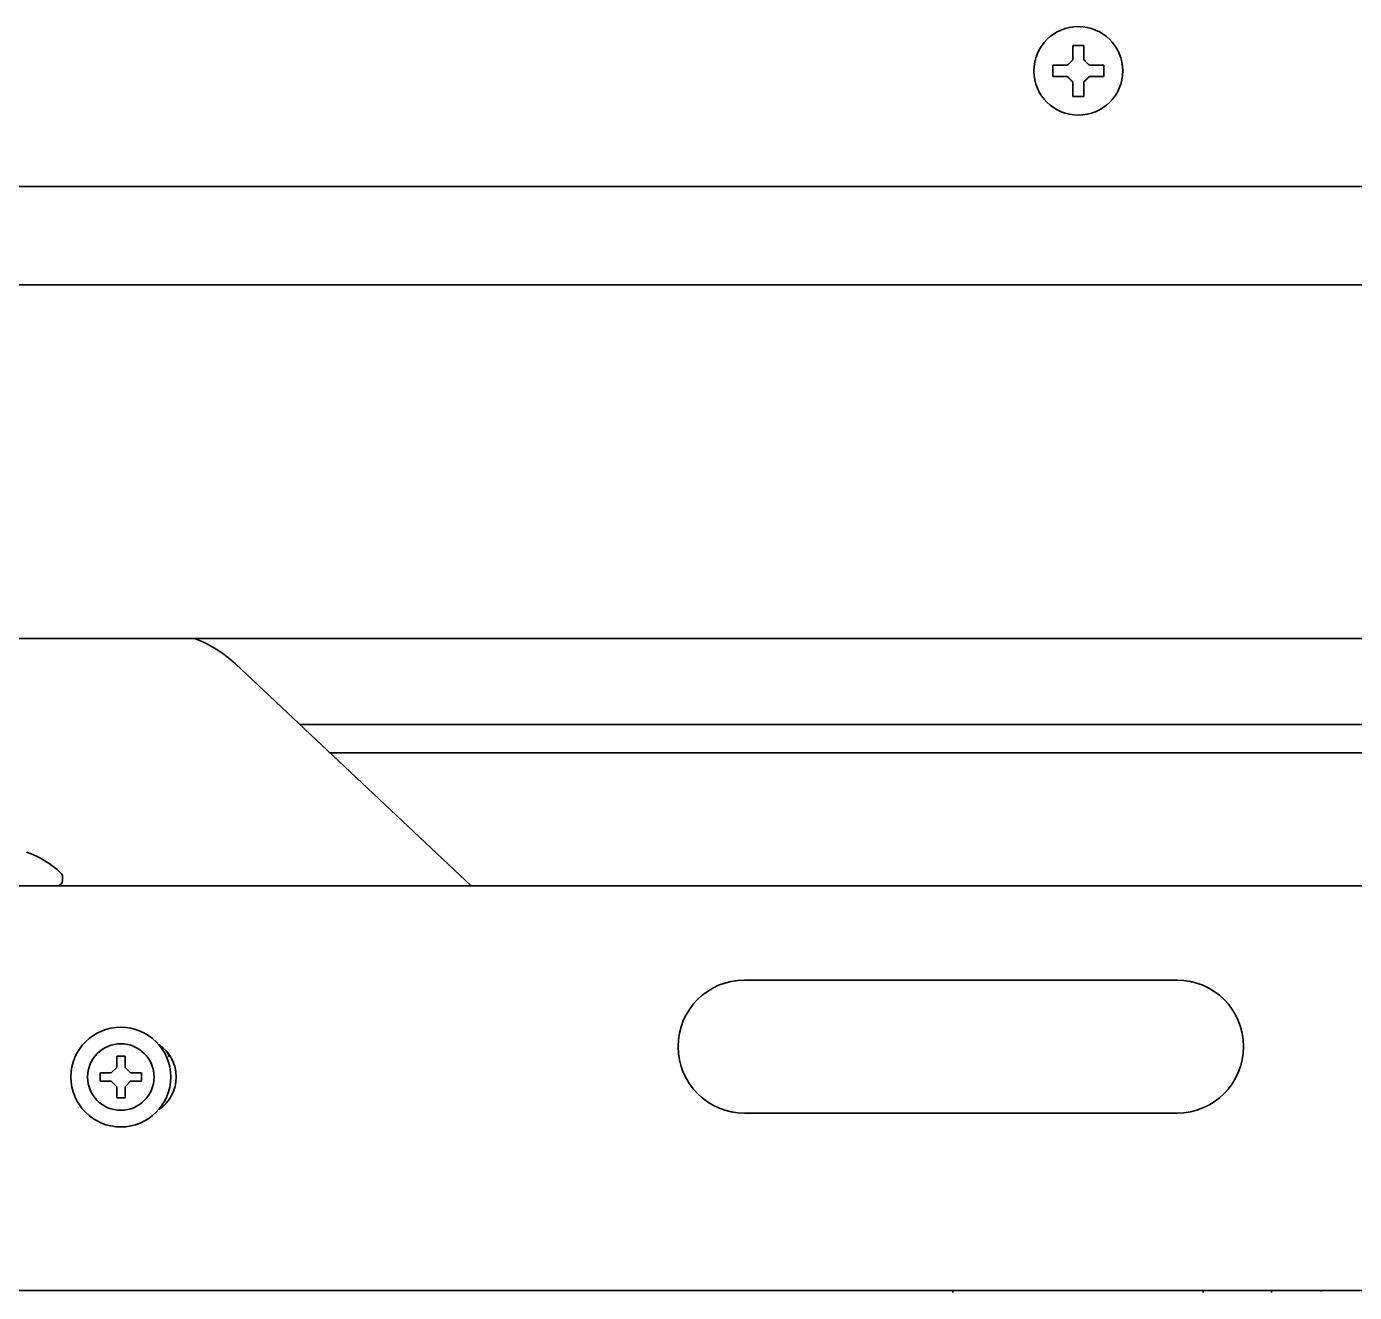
# Model space of a CAD drawing. Header units: inches. Extents: x 885 to 6823, y 710 to 5493.
# Drawn here: x 2770.5 to 2890.3, y 788 to 902.2 of the extents above; entities that cross this region are included whole.
import ezdxf

# ---------------------------------------------------------------- set-up
doc = ezdxf.new("R2010")
doc.units = ezdxf.units.IN
doc.layers.add('1', color=7, linetype='Continuous', true_color=0xffffff)

msp = doc.modelspace()

# ---------------------------------------------------------------- linework, layer by layer
at = {"layer": '1', "color": 7, "linetype": 'Continuous', "lineweight": 35}
for p, q in [((2863.08, 898.21), (2863.08, 898.71)), ((2863.08, 897.71), (2863.08, 898.21)), ((2867.68, 898.71), (2867.68, 898.21)), ((2867.68, 898.21), (2867.68, 897.71)), ((2673.78, 887.78), (3264.28, 887.78)), ((3205.52, 878.9), (2679.04, 878.9)), ((2692.48, 847.02), (3205.52, 847.02)), ((2789.36, 844.72), (2810.64, 824.71)), ((3088.39, 839.26), (2795.18, 839.26)), ((3085.67, 836.71), (2797.89, 836.71)), ((2770.53, 827.73), (2770.53, 827.75)), ((2773.78, 825.21), (2773.78, 825.5)), ((3193.78, 824.71), (2696.48, 824.71)), ((2874.28, 816.21), (2835.28, 816.21)), ((2782.84, 810.09), (2782.56, 810.25)), ((2778.16, 807.83), (2778.66, 808.33)), ((2778.66, 808.33), (2778.66, 809.33)), ((2778.66, 809.33), (2779.41, 809.33)), ((2779.41, 809.33), (2779.41, 808.33)), ((2779.41, 808.33), (2779.91, 807.83)), ((2777.16, 807.83), (2778.16, 807.83)), ((2777.16, 807.08), (2777.16, 807.83)), ((2779.91, 807.83), (2780.91, 807.83)), ((2780.91, 807.83), (2780.91, 807.08)), ((2778.16, 807.08), (2777.16, 807.08)), ((2778.66, 806.58), (2778.16, 807.08)), ((2778.66, 805.58), (2778.66, 806.58)), ((2779.91, 807.08), (2779.41, 806.58)), ((2779.41, 806.58), (2779.41, 805.58)), ((2780.91, 807.08), (2779.91, 807.08)), ((2779.41, 805.58), (2778.66, 805.58)), ((2835.28, 804.21), (2874.28, 804.21)), ((2672.79, 788.21), (3263.78, 788.21)), ((2854.05, 788.21), (2854.05, 788.03)), ((2876.64, 788.21), (2876.64, 788.03)), ((2882.81, 788.21), (2882.81, 788.03)), ((2887.28, 788.21), (2887.28, 788.11))]:
    msp.add_line(p, q, dxfattribs=at)
for centre, radius in [((2865.38, 898.21), 4), ((2779.03, 807.46), 4.5), ((2779.03, 807.46), 3)]:
    msp.add_circle(centre, radius, dxfattribs=at)
for centre, radius, start, end in [((2781.83, 836.71), 11, 46.757, 69.6129), ((2767.78, 819.76), 8.45, 46.2253, 71.0075), ((2773.28, 825.21), 0.5, 270, 0), ((2773.28, 825.5), 0.5, 0, 46.2253), ((2835.28, 810.21), 6, 90, 270), ((2874.28, 810.21), 6, 270, 90), ((2780.53, 807.46), 3.5, 303.4603, 56.7928), ((2779.03, 807.46), 4.74, 22.3196, 29.364)]:
    msp.add_arc(centre, radius, start, end, dxfattribs=at)
for points in [[(2864.88, 900.51), (2865.05, 900.51), (2865.38, 900.51), (2865.71, 900.51), (2865.88, 900.51)], [(2864.88, 899.21), (2864.88, 899.26), (2864.88, 899.37), (2864.88, 899.53), (2864.88, 899.69), (2864.88, 899.85), (2864.88, 900), (2864.88, 900.15), (2864.88, 900.32), (2864.88, 900.44), (2864.88, 900.51)], [(2864.38, 898.71), (2864.4, 898.73), (2864.45, 898.78), (2864.52, 898.85), (2864.59, 898.92), (2864.67, 898.99), (2864.74, 899.06), (2864.81, 899.14), (2864.86, 899.18), (2864.88, 899.21)], [(2865.88, 899.21), (2865.91, 899.18), (2865.96, 899.13), (2866.03, 899.06), (2866.1, 898.98), (2866.17, 898.91), (2866.24, 898.85), (2866.31, 898.78), (2866.36, 898.73), (2866.38, 898.71)], [(2866.38, 898.71), (2866.43, 898.71), (2866.54, 898.71), (2866.7, 898.71), (2866.86, 898.71), (2867.02, 898.71), (2867.17, 898.71), (2867.33, 898.71), (2867.49, 898.71), (2867.62, 898.71), (2867.68, 898.71)], [(2864.38, 897.71), (2864.33, 897.71), (2864.22, 897.71), (2864.06, 897.71), (2863.9, 897.71), (2863.74, 897.71), (2863.59, 897.71), (2863.43, 897.71), (2863.27, 897.71), (2863.14, 897.71), (2863.08, 897.71)], [(2864.88, 897.21), (2864.85, 897.23), (2864.8, 897.28), (2864.73, 897.36), (2864.66, 897.43), (2864.59, 897.5), (2864.52, 897.57), (2864.45, 897.64), (2864.4, 897.68), (2864.38, 897.71)], [(2866.38, 897.71), (2866.36, 897.68), (2866.31, 897.64), (2866.24, 897.56), (2866.17, 897.49), (2866.09, 897.42), (2866.02, 897.35), (2865.95, 897.28), (2865.9, 897.23), (2865.88, 897.21)], [(2865.88, 897.21), (2865.88, 897.15), (2865.88, 897.05), (2865.88, 896.88), (2865.88, 896.72), (2865.88, 896.57), (2865.88, 896.42), (2865.88, 896.26), (2865.88, 896.09), (2865.88, 895.97), (2865.88, 895.91)], [(2865.88, 895.91), (2865.71, 895.91), (2865.38, 895.91), (2865.05, 895.91), (2864.88, 895.91)]]:
    msp.add_open_spline(points, degree=3, dxfattribs=at)
for points in [[(2865.88, 900.51), (2865.88, 900.3), (2865.88, 900.09), (2865.88, 899.77), (2865.88, 899.66), (2865.88, 899.44), (2865.88, 899.32), (2865.88, 899.21)], [(2863.08, 898.71), (2863.28, 898.71), (2863.49, 898.71), (2863.82, 898.71), (2863.93, 898.71), (2864.15, 898.71), (2864.27, 898.71), (2864.38, 898.71)], [(2864.88, 895.91), (2864.88, 896.11), (2864.88, 896.32), (2864.88, 896.65), (2864.88, 896.76), (2864.88, 896.98), (2864.88, 897.09), (2864.88, 897.21)], [(2867.68, 897.71), (2867.48, 897.71), (2867.27, 897.71), (2866.94, 897.71), (2866.83, 897.71), (2866.61, 897.71), (2866.5, 897.71), (2866.38, 897.71)]]:
    msp.add_open_spline(points, degree=3, knots=[0, 0, 0, 0, 0.5, 0.5, 0.75, 0.75, 1, 1, 1, 1], dxfattribs=at)

doc.saveas('drawing.dxf')
